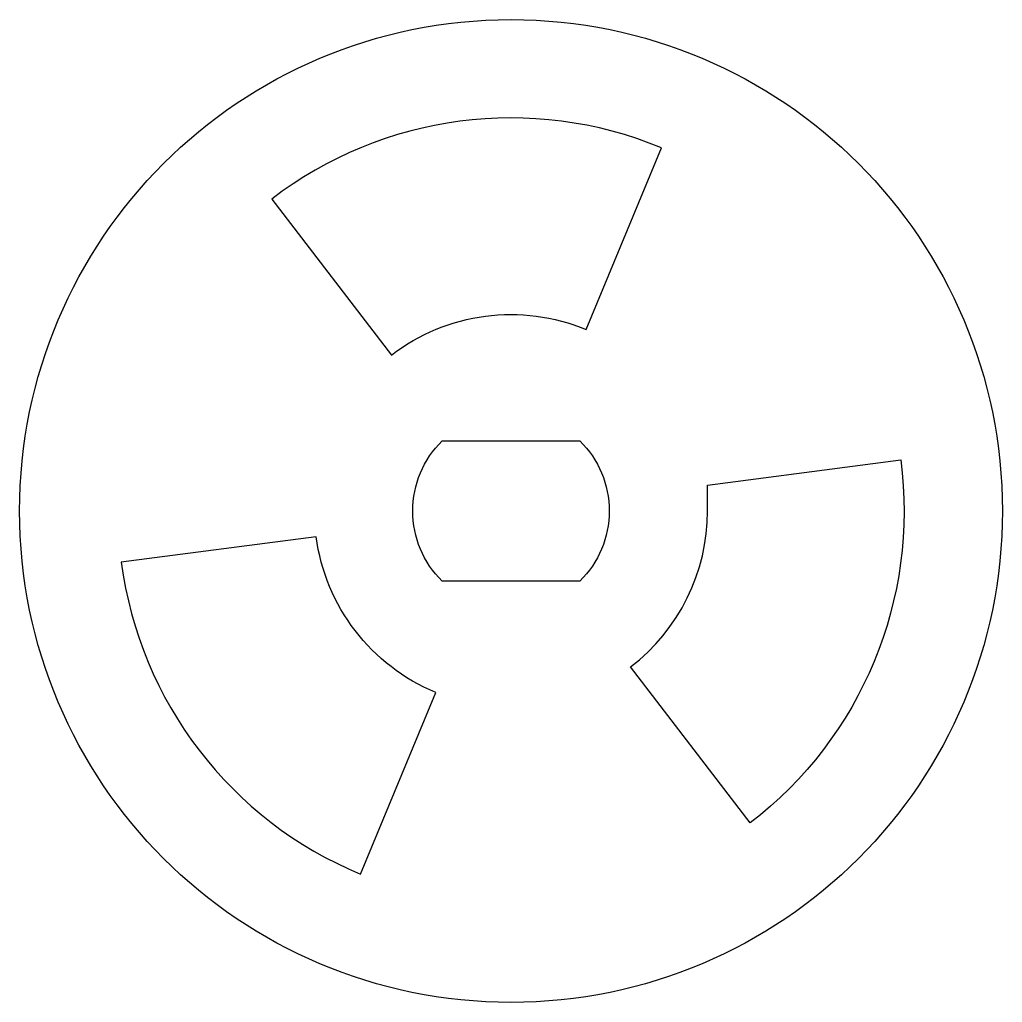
# Model space of a CAD drawing. Header units: millimetres. Extents: x -12.5 to 12.5, y -12.5 to 12.5.
import ezdxf

# ---------------------------------------------------------------- set-up
doc = ezdxf.new("R2010")
doc.units = ezdxf.units.MM
doc.layers.get('0').update_dxf_attribs({"linetype": 'CONTINUOUS'})

msp = doc.modelspace()

# ---------------------------------------------------------------- linework, layer by layer
for points in [[(3.827, 9.239, 0.267949), (-6.088, 7.934), (-3.044, 3.967, -0.267949), (1.913, 4.619)], [(-1.75, 1.785), (1.75, 1.785, -0.420084), (1.75, -1.785), (-1.75, -1.785, -0.420084)], [(5, 0.658), (9.914, 1.305, -0.267949), (6.088, -7.934), (3.044, -3.967, 0.233167), (5, 0)], [(-9.914, -1.305, 0.267949), (-3.827, -9.239), (-1.913, -4.619, -0.267949), (-4.957, -0.653)]]:
    msp.add_lwpolyline(points, format="xyb", close=True)
msp.add_circle((0, 0), 12.5)

doc.saveas('drawing.dxf')
